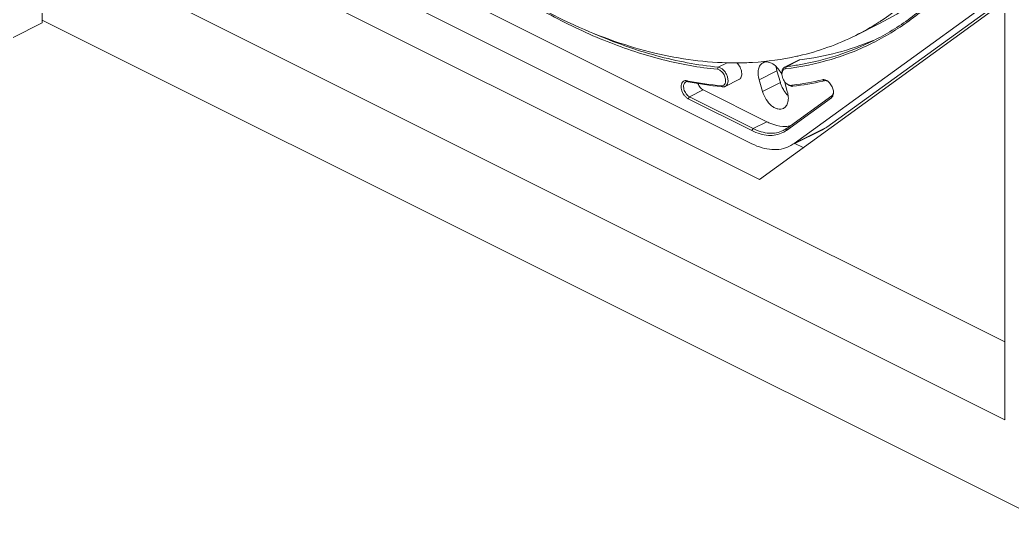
# Model space of a CAD drawing. Header units: millimetres. Extents: x 0 to 2524, y 0 to 1785.
# Drawn here: x 2077.1 to 2171.3, y 607 to 655.8 of the extents above; entities that cross this region are included whole.
import ezdxf

# ---------------------------------------------------------------- set-up
doc = ezdxf.new("R2010")
doc.units = ezdxf.units.MM
doc.header["$LTSCALE"] = 0.1
doc.layers.get('0').update_dxf_attribs({"lineweight": 13})

msp = doc.modelspace()

# ---------------------------------------------------------------- linework, layer by layer
for p, q in [((2170.587, 746.451), (2170.587, 617.834)), ((2079.228, 681.467), (2079.228, 655.486)), ((2170.587, 617.834), (2079.228, 663.514)), ((2170.587, 625.213), (2095.117, 662.947)), ((2111.435, 661.597), (2146.582, 644.023)), ((2106.761, 660.915), (2147.297, 640.647)), ((2150.582, 644.053), (2170.587, 658.551)), ((2147.297, 640.647), (2170.587, 657.526)), ((2153.694, 645.608), (2170.587, 657.851)), ((2176.809, 606.978), (2079.228, 655.769)), ((2076.4, 654.072), (2079.228, 655.486)), ((2156.433, 654.305), (2158.696, 655.437)), ((2158.213, 653.675), (2158.171, 653.654)), ((2149.812, 651.362), (2150.996, 651.954)), ((2151.124, 651.992), (2149.823, 651.341)), ((2143.311, 651.088), (2143.389, 651.294)), ((2143.389, 651.294), (2144.224, 651.712)), ((2147.269, 650.101), (2148.966, 650.949)), ((2149.291, 649.827), (2148.966, 650.949)), ((2149.761, 651.136), (2149.823, 651.341)), ((2140.386, 650.007), (2140.527, 649.915)), ((2144.057, 649.467), (2145.358, 650.117)), ((2147.269, 650.101), (2147.594, 648.978)), ((2149.945, 648.995), (2149.667, 649.957)), ((2153.298, 650.101), (2153.469, 650.01)), ((2140.663, 648.482), (2141.964, 649.132)), ((2141.964, 649.132), (2147.997, 646.116)), ((2143.681, 649.521), (2143.83, 649.428)), ((2147.594, 648.978), (2149.291, 649.827)), ((2150.297, 649.569), (2150.462, 649.477)), ((2140.55, 648.287), (2140.663, 648.482)), ((2146.582, 645.271), (2140.55, 648.287)), ((2146.696, 645.466), (2140.663, 648.482)), ((2154.128, 648.386), (2149.862, 645.295)), ((2154.161, 648.58), (2149.896, 645.489)), ((2154.128, 648.386), (2154.161, 648.58)), ((2146.696, 645.466), (2147.997, 646.116)), ((2146.582, 645.271), (2146.696, 645.466)), ((2149.862, 645.295), (2149.896, 645.489)), ((2150.582, 644.053), (2153.694, 645.608)), ((2150.601, 644.016), (2153.271, 645.352)), ((2150.671, 644.051), (2151.454, 643.66))]:
    msp.add_line(p, q)
for centre, radius, start, end in [((2145.722, 675.722), 23.946, 296.57193, 302.60509), ((2145.623, 675.879), 24.131, 302.60164, 303.34077), ((2145.617, 675.98), 24.224, 282.91509, 296.51965), ((2145.372, 676.906), 25.18, 282.54153, 282.98907), ((2144.988, 680.875), 29.177, 269.41241, 270.4173), ((2146.826, 649.301), 2.912, 26.23605, 33.11914), ((2149.864, 650.965), 0.379, 116.59018, 125.71684), ((2146.642, 677.84), 26.689, 276.84555, 279.56512), ((2140.289, 649.511), 0.506, 78.89528, 84.89836), ((2147.496, 686.415), 37.096, 258.95055, 259.19027), ((2140.446, 649.502), 0.421, 78.89217, 85.07239), ((2147.389, 684.991), 35.74, 258.92929, 264.03155), ((2147.206, 684.826), 35.48, 259.16889, 264.2989), ((2150.311, 650.649), 0.876, 178.71282, 180.00388), ((2150.356, 650.65), 0.921, 180.01401, 182.54951), ((2147.073, 676.488), 27.112, 277.14902, 283.27464), ((2147.215, 676.542), 27.26, 276.83952, 282.95266), ((2147.396, 675.667), 26.366, 282.99643, 283.31775), ((2153.544, 649.692), 0.326, 95.95047, 103.27072), ((2153.147, 649.112), 1.061, 49.94535, 53.10833), ((2147.136, 682.925), 33.66, 264.09557, 264.3632), ((2143.877, 649.903), 0.477, 264.31263, 270.56552), ((2143.888, 649.803), 0.376, 291.52788, 296.56075), ((2150.254, 649.935), 0.368, 269.8249, 276.79836), ((2146.972, 677.233), 27.863, 276.85509, 277.16441), ((2150.41, 649.911), 0.437, 270.1714, 276.80429), ((2153.265, 648.874), 1.062, 0.02268, 3.25244), ((2153.905, 648.692), 0.379, 305.96928, 313.24695), ((2153.976, 648.836), 0.316, 305.97175, 313.45176), ((2148.404, 647.306), 2.485, 296.82565, 305.94441), ((2148.481, 647.436), 2.406, 296.56868, 301.3895), ((2148.465, 647.462), 2.437, 301.39571, 305.93855), ((2149.732, 648.275), 2.602, 278.78776, 280.70092), ((2151.915, 648.062), 3.03, 296.5924, 305.94436), ((2148.804, 646.506), 3.03, 296.5924, 305.94436)]:
    msp.add_arc(centre, radius, start, end)
for points, knots in [([(2158.886, 655.719), (2160.163, 656.559), (2162.601, 658.52), (2165.733, 662.142), (2168.343, 666.419), (2169.675, 669.574), (2170.253, 671.229)], [0, 0, 0, 0, 0.23439, 0.476758, 0.731024, 1, 1, 1, 1]), ([(2169.614, 665.999), (2168.938, 664.839), (2167.468, 662.641), (2164.871, 659.723), (2161.953, 657.284), (2159.804, 655.991), (2158.696, 655.437)], [0, 0, 0, 0, 0.261622, 0.513539, 0.758563, 1, 1, 1, 1]), ([(2114.619, 665.289), (2116.98, 663.208), (2121.787, 659.472), (2128.293, 655.797), (2133.502, 653.704), (2138.443, 652.242), (2142.226, 651.725), (2144.689, 651.7)], [0, 0, 0, 0, 0.280623, 0.540943, 0.66325, 0.780358, 1, 1, 1, 1]), ([(2169.927, 665.827), (2169.226, 664.496), (2167.682, 661.976), (2164.888, 658.634), (2161.701, 655.861), (2159.328, 654.411), (2158.101, 653.798)], [0, 0, 0, 0, 0.263402, 0.515664, 0.759927, 1, 1, 1, 1]), ([(2169.988, 665.795), (2169.291, 664.458), (2167.756, 661.926), (2164.975, 658.562), (2161.801, 655.766), (2159.436, 654.297), (2158.213, 653.675)], [0, 0, 0, 0, 0.263539, 0.515875, 0.760106, 1, 1, 1, 1]), ([(2143.311, 651.088), (2141.572, 651.26), (2138.014, 651.902), (2132.714, 653.647), (2127.372, 656.171), (2123.921, 658.293), (2122.206, 659.465)], [0, 0, 0, 0, 0.228641, 0.471052, 0.728156, 1, 1, 1, 1]), ([(2143.389, 651.294), (2141.419, 651.489), (2137.375, 652.264), (2133.505, 653.653), (2131.564, 654.497)], [0, 0, 0, 0, 0.483391, 1, 1, 1, 1]), ([(2158.171, 653.654), (2156.873, 652.996), (2154.127, 651.904), (2151.233, 651.312), (2149.761, 651.136)], [0, 0, 0, 0, 0.4953, 1, 1, 1, 1]), ([(2158.101, 653.798), (2157.005, 653.25), (2154.71, 652.312), (2152.302, 651.729), (2151.076, 651.522)], [0, 0, 0, 0, 0.49652, 1, 1, 1, 1]), ([(2151.124, 651.992), (2152.329, 652.137), (2154.703, 652.585), (2156.988, 653.369), (2158.085, 653.838)], [0, 0, 0, 0, 0.504528, 1, 1, 1, 1]), ([(2145.201, 651.699), (2145.683, 651.703), (2147.575, 651.764), (2149.462, 652.019), (2150.84, 652.326)], [0, 0, 0, 0, 0.254712, 1, 1, 1, 1]), ([(2149.265, 650.892), (2149.156, 651.058), (2148.917, 651.353), (2148.493, 651.674), (2148.107, 651.803), (2147.823, 651.79), (2147.697, 651.748), (2147.64, 651.719)], [0, 0, 0, 0, 0.302121, 0.57218, 0.80091, 0.902741, 1, 1, 1, 1]), ([(2144.081, 649.883), (2144.101, 650.009), (2144.074, 650.287), (2143.908, 650.662), (2143.652, 650.961), (2143.421, 651.078), (2143.311, 651.088)], [0, 0, 0, 0, 0.247823, 0.524668, 0.786858, 1, 1, 1, 1]), ([(2144.057, 649.467), (2144.121, 649.499), (2144.24, 649.613), (2144.321, 649.862), (2144.319, 650.158), (2144.24, 650.475), (2144.089, 650.78), (2143.839, 651.099), (2143.57, 651.276), (2143.389, 651.294)], [0, 0, 0, 0, 0.093348, 0.201601, 0.329433, 0.472423, 0.62121, 0.764859, 1, 1, 1, 1]), ([(2145.358, 650.117), (2145.406, 650.142), (2145.497, 650.216), (2145.584, 650.38), (2145.623, 650.583), (2145.611, 650.899), (2145.479, 651.301), (2145.279, 651.583), (2145.157, 651.7)], [0, 0, 0, 0, 0.09076, 0.190637, 0.304576, 0.432824, 0.716646, 1, 1, 1, 1]), ([(2147.64, 651.719), (2147.587, 651.693), (2147.486, 651.624), (2147.315, 651.43), (2147.182, 651.088), (2147.157, 650.609), (2147.219, 650.273), (2147.269, 650.101)], [0, 0, 0, 0, 0.099108, 0.202223, 0.430989, 0.698777, 1, 1, 1, 1]), ([(2148.884, 651.352), (2148.887, 651.319), (2148.906, 651.183), (2148.937, 651.049), (2148.966, 650.949)], [0, 0, 0, 0, 0.244083, 1, 1, 1, 1]), ([(2149.473, 650.885), (2149.467, 650.869), (2149.445, 650.799), (2149.437, 650.725), (2149.435, 650.669)], [0, 0, 0, 0, 0.23535, 1, 1, 1, 1]), ([(2149.49, 651.069), (2149.482, 651.051), (2149.455, 650.974), (2149.442, 650.893), (2149.437, 650.831)], [0, 0, 0, 0, 0.235827, 1, 1, 1, 1]), ([(2149.639, 651.096), (2149.601, 651.075), (2149.531, 651.012), (2149.489, 650.93), (2149.473, 650.885)], [0, 0, 0, 0, 0.476294, 1, 1, 1, 1]), ([(2149.571, 651.205), (2149.563, 651.195), (2149.53, 651.153), (2149.505, 651.106), (2149.49, 651.069)], [0, 0, 0, 0, 0.240568, 1, 1, 1, 1]), ([(2140.55, 648.287), (2140.474, 648.325), (2140.327, 648.43), (2140.079, 648.713), (2139.912, 649.07), (2139.861, 649.437), (2139.886, 649.68), (2139.977, 649.877), (2140.085, 649.962), (2140.141, 649.986)], [0, 0, 0, 0, 0.12462, 0.263519, 0.553065, 0.688046, 0.807197, 0.909163, 1, 1, 1, 1]), ([(2140.663, 648.482), (2140.533, 648.547), (2140.304, 648.77), (2140.137, 649.122), (2140.09, 649.424), (2140.106, 649.626), (2140.175, 649.792), (2140.26, 649.867), (2140.305, 649.89)], [0, 0, 0, 0, 0.26064, 0.549613, 0.685133, 0.805433, 0.908703, 1, 1, 1, 1]), ([(2140.141, 649.986), (2140.156, 649.992), (2140.218, 650.014), (2140.285, 650.019), (2140.334, 650.014)], [0, 0, 0, 0, 0.243018, 1, 1, 1, 1]), ([(2140.305, 649.89), (2140.318, 649.897), (2140.374, 649.92), (2140.436, 649.925), (2140.482, 649.922)], [0, 0, 0, 0, 0.243475, 1, 1, 1, 1]), ([(2144.037, 649.733), (2144.042, 649.744), (2144.062, 649.792), (2144.074, 649.843), (2144.081, 649.883)], [0, 0, 0, 0, 0.238592, 1, 1, 1, 1]), ([(2149.436, 650.609), (2149.444, 650.433), (2149.55, 650.089), (2149.771, 649.803), (2149.91, 649.699)], [0, 0, 0, 0, 0.502828, 1, 1, 1, 1]), ([(2153.298, 650.101), (2153.314, 650.105), (2153.381, 650.116), (2153.45, 650.111), (2153.5, 650.099)], [0, 0, 0, 0, 0.239313, 1, 1, 1, 1]), ([(2153.5, 650.099), (2153.514, 650.096), (2153.57, 650.081), (2153.624, 650.058), (2153.663, 650.038)], [0, 0, 0, 0, 0.238884, 1, 1, 1, 1]), ([(2153.511, 650.017), (2153.525, 650.018), (2153.585, 650.021), (2153.646, 650.008), (2153.689, 649.994)], [0, 0, 0, 0, 0.236867, 1, 1, 1, 1]), ([(2153.663, 650.038), (2153.673, 650.032), (2153.715, 650.009), (2153.755, 649.982), (2153.784, 649.961)], [0, 0, 0, 0, 0.242483, 1, 1, 1, 1]), ([(2153.83, 649.924), (2153.847, 649.909), (2153.917, 649.847), (2153.98, 649.776), (2154.023, 649.719)], [0, 0, 0, 0, 0.241488, 1, 1, 1, 1]), ([(2141.466, 649.747), (2141.514, 649.613), (2141.646, 649.375), (2141.851, 649.189), (2141.964, 649.132)], [0, 0, 0, 0, 0.5288, 1, 1, 1, 1]), ([(2143.681, 649.521), (2143.739, 649.515), (2143.86, 649.529), (2143.954, 649.606), (2143.989, 649.652)], [0, 0, 0, 0, 0.504827, 1, 1, 1, 1]), ([(2143.882, 649.426), (2143.894, 649.426), (2143.944, 649.429), (2143.992, 649.44), (2144.026, 649.453)], [0, 0, 0, 0, 0.256996, 1, 1, 1, 1]), ([(2143.989, 649.652), (2143.994, 649.658), (2144.012, 649.684), (2144.027, 649.711), (2144.037, 649.733)], [0, 0, 0, 0, 0.243177, 1, 1, 1, 1]), ([(2147.594, 648.978), (2147.671, 648.713), (2147.898, 648.215), (2148.331, 647.705), (2148.735, 647.432), (2149.031, 647.316), (2149.319, 647.29), (2149.497, 647.338), (2149.575, 647.377)], [0, 0, 0, 0, 0.293923, 0.573419, 0.697878, 0.809112, 0.908278, 1, 1, 1, 1]), ([(2149.291, 649.827), (2149.305, 649.779), (2149.367, 649.585), (2149.449, 649.398), (2149.522, 649.263)], [0, 0, 0, 0, 0.247192, 1, 1, 1, 1]), ([(2149.522, 649.263), (2149.556, 649.201), (2149.696, 648.961), (2149.871, 648.742), (2150.02, 648.599)], [0, 0, 0, 0, 0.257351, 1, 1, 1, 1]), ([(2149.575, 647.377), (2149.627, 647.403), (2149.728, 647.472), (2149.899, 647.666), (2150.033, 648.008), (2150.058, 648.487), (2149.995, 648.823), (2149.945, 648.995)], [0, 0, 0, 0, 0.099108, 0.202223, 0.430989, 0.698777, 1, 1, 1, 1]), ([(2149.91, 649.699), (2149.923, 649.69), (2149.97, 649.656), (2150.022, 649.627), (2150.062, 649.61)], [0, 0, 0, 0, 0.261303, 1, 1, 1, 1]), ([(2150.062, 649.61), (2150.078, 649.603), (2150.139, 649.579), (2150.205, 649.567), (2150.253, 649.567)], [0, 0, 0, 0, 0.266403, 1, 1, 1, 1]), ([(2150.085, 649.574), (2150.103, 649.564), (2150.173, 649.525), (2150.248, 649.497), (2150.306, 649.485)], [0, 0, 0, 0, 0.26533, 1, 1, 1, 1]), ([(2150.306, 649.485), (2150.315, 649.483), (2150.349, 649.476), (2150.385, 649.473), (2150.411, 649.474)], [0, 0, 0, 0, 0.257123, 1, 1, 1, 1]), ([(2154.023, 649.719), (2154.111, 649.604), (2154.25, 649.353), (2154.317, 649.073), (2154.325, 648.934)], [0, 0, 0, 0, 0.511133, 1, 1, 1, 1]), ([(2154.278, 648.588), (2154.271, 648.571), (2154.243, 648.509), (2154.202, 648.451), (2154.165, 648.417)], [0, 0, 0, 0, 0.264692, 1, 1, 1, 1]), ([(2154.303, 648.802), (2154.3, 648.79), (2154.286, 648.745), (2154.266, 648.702), (2154.247, 648.673)], [0, 0, 0, 0, 0.262208, 1, 1, 1, 1]), ([(2154.327, 648.874), (2154.327, 648.848), (2154.323, 648.751), (2154.304, 648.654), (2154.278, 648.588)], [0, 0, 0, 0, 0.267823, 1, 1, 1, 1]), ([(2147.997, 646.116), (2148.123, 646.053), (2148.607, 645.835), (2149.133, 645.702), (2149.521, 645.678)], [0, 0, 0, 0, 0.267174, 1, 1, 1, 1]), ([(2149.525, 645.089), (2149.319, 644.985), (2148.864, 644.831), (2148.124, 644.793), (2147.345, 644.938), (2146.837, 645.143), (2146.582, 645.271)], [0, 0, 0, 0, 0.227126, 0.464639, 0.720715, 1, 1, 1, 1]), ([(2149.558, 645.284), (2149.357, 645.183), (2148.914, 645.036), (2148.194, 645), (2147.437, 645.142), (2146.943, 645.342), (2146.696, 645.466)], [0, 0, 0, 0, 0.227111, 0.464674, 0.720773, 1, 1, 1, 1]), ([(2149.521, 645.678), (2149.573, 645.675), (2149.776, 645.667), (2149.98, 645.681), (2150.13, 645.704)], [0, 0, 0, 0, 0.255609, 1, 1, 1, 1]), ([(2146.582, 644.023), (2146.891, 643.869), (2147.509, 643.619), (2148.456, 643.441), (2149.355, 643.486), (2149.909, 643.671), (2150.16, 643.796)], [0, 0, 0, 0, 0.279227, 0.535326, 0.772889, 1, 1, 1, 1])]:
    msp.add_open_spline(points, degree=3, knots=knots)
for points in [[(2151.124, 651.992), (2151.08, 651.987), (2151.036, 651.974), (2150.996, 651.954)], [(2149.643, 651.272), (2149.617, 651.253), (2149.592, 651.23), (2149.571, 651.205)], [(2149.761, 651.136), (2149.718, 651.13), (2149.676, 651.117), (2149.639, 651.096)], [(2149.823, 651.341), (2149.779, 651.336), (2149.735, 651.323), (2149.695, 651.303)], [(2154.247, 648.673), (2154.232, 648.649), (2154.213, 648.626), (2154.193, 648.607)]]:
    msp.add_open_spline(points, degree=3)

doc.saveas('drawing.dxf')
